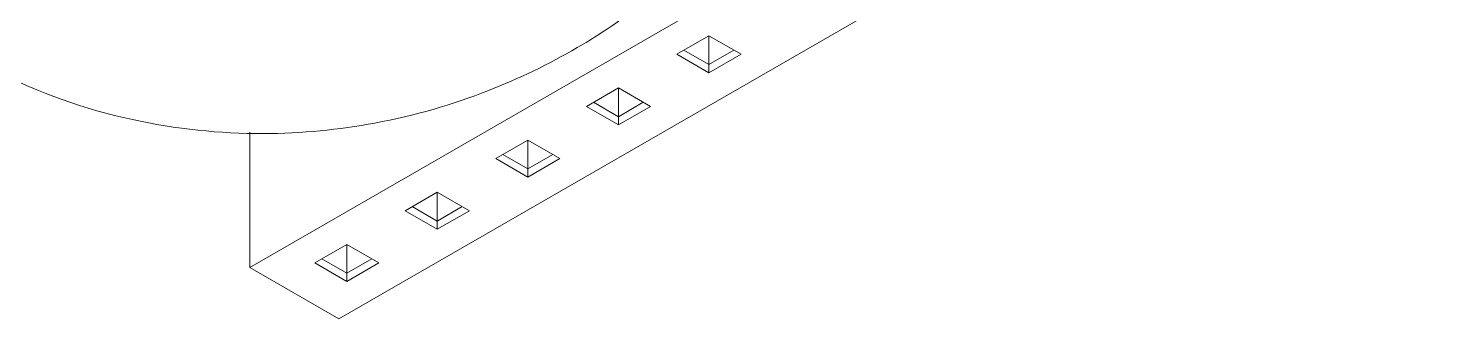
# Model space of a CAD drawing. Header units: millimetres. Extents: x -529 to 1738, y -425 to 849.
# Drawn here: x 3.45 to 17.45, y 200.83 to 203.72 of the extents above; entities that cross this region are included whole.
import ezdxf

# ---------------------------------------------------------------- set-up
doc = ezdxf.new("R2010")
doc.units = ezdxf.units.MM

msp = doc.modelspace()

# ---------------------------------------------------------------- linework, layer by layer
at = {"color": 7, "linetype": 'Continuous', "lineweight": 15}
for p, q in [((16.566, 207.643), (5.648, 201.341)), ((17.45, 207.133), (6.532, 200.83)), ((10.202, 203.643), (9.884, 203.459)), ((10.52, 203.459), (10.202, 203.643)), ((10.202, 203.357), (10.202, 203.643)), ((9.884, 203.459), (10.202, 203.276)), ((10.202, 203.357), (9.954, 203.5)), ((10.449, 203.5), (10.202, 203.357)), ((10.202, 203.276), (10.52, 203.459)), ((10.202, 203.276), (10.202, 203.357)), ((9.304, 203.124), (8.986, 202.941)), ((9.622, 202.941), (9.304, 203.124)), ((9.304, 202.839), (9.304, 203.124)), ((8.986, 202.941), (9.304, 202.757)), ((9.304, 202.839), (9.056, 202.982)), ((9.551, 202.982), (9.304, 202.839)), ((9.304, 202.757), (9.622, 202.941)), ((9.304, 202.757), (9.304, 202.839)), ((5.648, 201.341), (5.648, 202.686)), ((8.406, 202.606), (8.088, 202.422)), ((8.724, 202.422), (8.406, 202.606)), ((8.406, 202.32), (8.406, 202.606)), ((8.406, 202.32), (8.158, 202.463)), ((8.653, 202.463), (8.406, 202.32)), ((8.088, 202.422), (8.406, 202.239)), ((8.406, 202.239), (8.724, 202.422)), ((8.406, 202.239), (8.406, 202.32)), ((7.508, 202.088), (7.19, 201.904)), ((7.826, 201.904), (7.508, 202.088)), ((7.508, 201.802), (7.508, 202.088)), ((7.19, 201.904), (7.508, 201.72)), ((7.508, 201.802), (7.26, 201.945)), ((7.755, 201.945), (7.508, 201.802)), ((7.508, 201.72), (7.826, 201.904)), ((7.508, 201.72), (7.508, 201.802)), ((6.61, 201.569), (6.292, 201.386)), ((6.928, 201.386), (6.61, 201.569)), ((6.61, 201.569), (6.61, 201.284)), ((6.532, 200.83), (5.648, 201.341)), ((6.292, 201.386), (6.61, 201.202)), ((6.362, 201.426), (6.61, 201.284)), ((6.857, 201.426), (6.61, 201.284)), ((6.61, 201.202), (6.928, 201.386)), ((6.61, 201.284), (6.61, 201.202))]:
    msp.add_line(p, q, dxfattribs=at)
msp.add_open_spline([(1.958, 204.124), (2.331, 203.825), (3.053, 203.247), (4.43, 202.768), (5.734, 202.629), (6.955, 202.753), (7.972, 203.049), (8.864, 203.482), (9.487, 203.904), (9.923, 204.275), (10.222, 204.567), (10.631, 205.03), (11.112, 205.76), (11.55, 206.759), (11.598, 207.55), (11.623, 207.948)], degree=3, knots=[0, 0, 0, 0, 0.1206057, 0.2334756, 0.3355118, 0.4248569, 0.5251986, 0.6106767, 0.6819994, 0.726356, 0.7632819, 0.8039994, 0.8580138, 0.9284295, 1, 1, 1, 1], dxfattribs=at)

doc.saveas('drawing.dxf')
